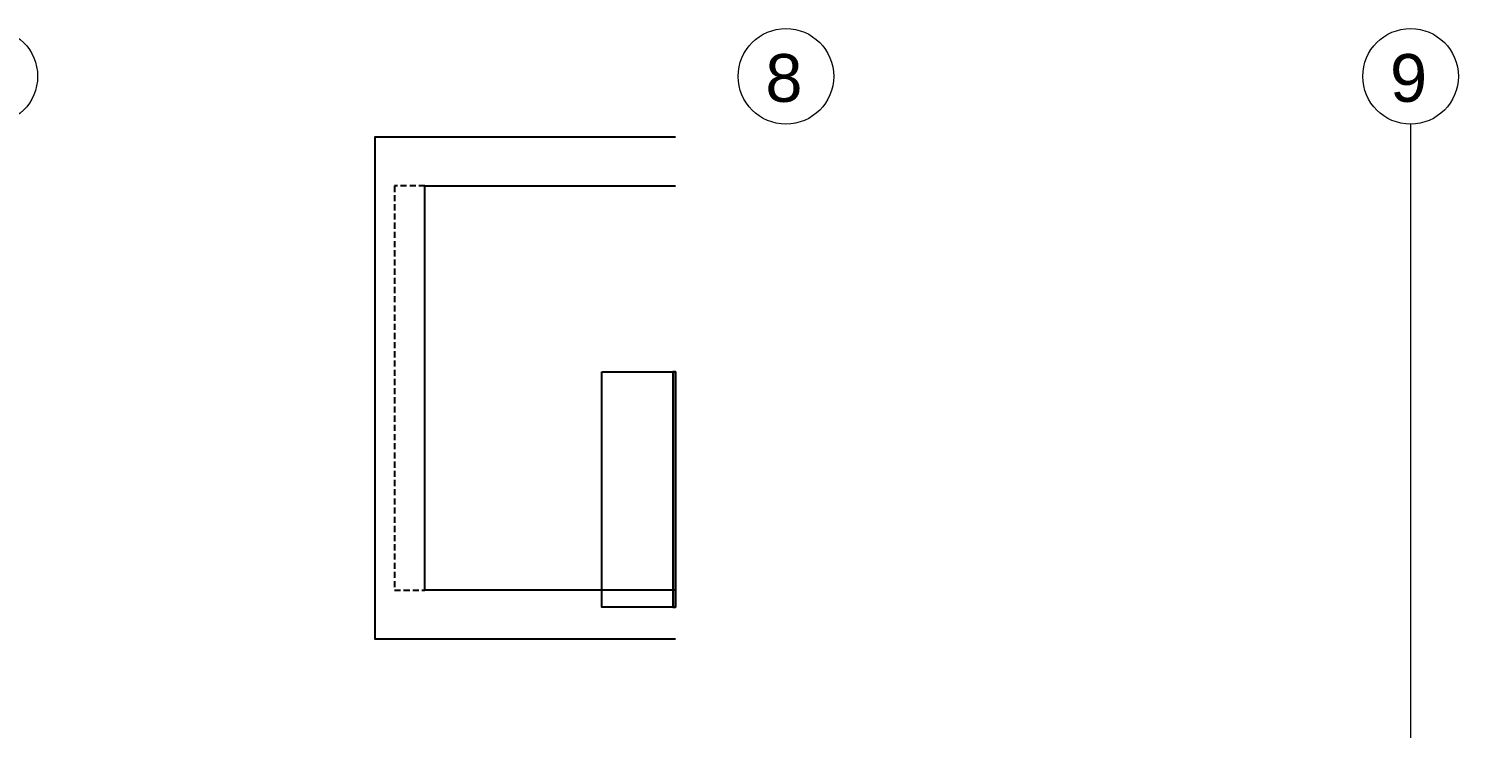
# Model space of a CAD drawing. Header units: millimetres. Extents: x 1531071 to 1560283, y -701792 to -691067.
# Drawn here: x 1548483 to 1549650, y -696346 to -695775 of the extents above; entities that cross this region are included whole.
import ezdxf

# ---------------------------------------------------------------- set-up
doc = ezdxf.new("R2010")
doc.units = ezdxf.units.MM
doc.header["$LTSCALE"] = 20
doc.header["$MEASUREMENT"] = 0
doc.linetypes.add('Dot & Dashed', pattern=[670.277762, 352.777767, -176.388884, 0, -141.111112])
doc.linetypes.add('HIDDEN', pattern=[0.375, 0.25, -0.125])
doc.layers.add('OXLAR', color=6, linetype='Continuous', lineweight=5)
doc.layers.add('RAZMERI', color=251, linetype='Continuous', lineweight=5)
doc.layers.add('TEFRIS-MOB', color=211, linetype='Continuous')
doc.styles.add('СГЕНЕРИР_СТИЛЬ_1', font='arial.ttf')

msp = doc.modelspace()

# ---------------------------------------------------------------- linework, layer by layer
for points in [[(1548950.8, -696055.4), (1549010.8, -696055.4), (1549010.8, -696247.4), (1548950.8, -696247.4)], [(1549008.8, -696247.4), (1549010.8, -696247.4), (1549010.8, -696055.4), (1549008.8, -696055.4)]]:
    msp.add_lwpolyline(points, close=True)
at = {"layer": 'OXLAR', "color": 6, "linetype": 'Dot & Dashed', "ltscale": 0.15}
msp.add_line((1549611.1, -695853.3), (1549611.1, -699157), dxfattribs=at)
at = {"layer": 'RAZMERI', "color": 0}
for centre in [(1548451.1, -695814.3), (1549101.1, -695814.3), (1549611.1, -695814.3)]:
    msp.add_circle(centre, 39, dxfattribs=at)
at = {"layer": 'TEFRIS-MOB'}
for points in [[(1549010.8, -696273.7), (1548765.8, -696273.7), (1548765.8, -695863.7), (1549010.8, -695863.7)], [(1549010.8, -696233.7), (1548806.4, -696233.7), (1548806.4, -695903.7), (1549010.8, -695903.7)]]:
    msp.add_lwpolyline(points, dxfattribs=at)
at = {"layer": 'TEFRIS-MOB', "linetype": 'HIDDEN'}
msp.add_lwpolyline([(1548806.4, -695903.7), (1548781.4, -695903.7), (1548781.4, -696233.7), (1548806.4, -696233.7)], dxfattribs=at)

# ---------------------------------------------------------------- texts
at = {"layer": 'RAZMERI', "color": 0, "style": 'СГЕНЕРИР_СТИЛЬ_1'}
for s, p in [('8', (1549084.3, -695835.1)), ('9', (1549594.3, -695835.1))]:
    msp.add_text(s, height=39, dxfattribs=at).set_placement(p)

doc.saveas('drawing.dxf')
